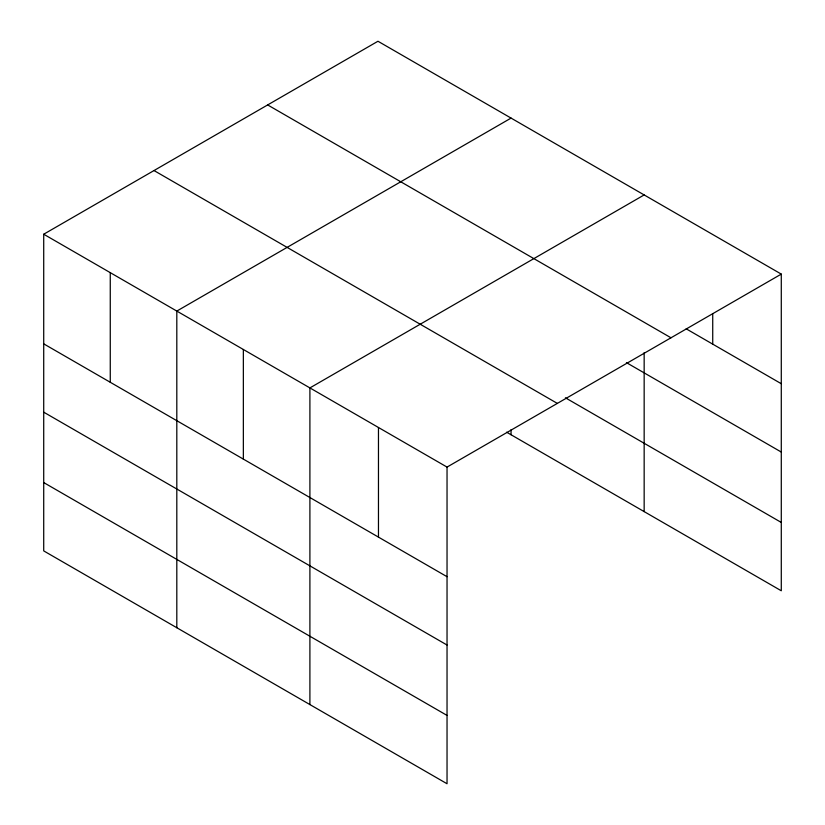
<?xml version="1.0" encoding="UTF-8"?>
<svg xmlns="http://www.w3.org/2000/svg" width="825" height="825" viewBox="0 0 825 825"><rect width="100%" height="100%" fill="white"/><g stroke="black" fill="none" stroke-linecap="round" stroke-linejoin="round"><path stroke-width="1.24" d="M447.037 645.026L447.037 467.084L43.715 234.228L43.715 550.894L447.037 783.75L447.037 645.026L43.715 412.17M506.622 432.197L781.285 590.772L781.285 274.106L377.963 41.25L43.715 234.228M511.067 118.088L176.808 311.077L176.808 627.732M644.16 194.937L309.901 387.915L309.901 704.581M447.037 467.084L781.285 274.106M686.183 328.814L781.285 383.718M267.661 104.93L670.983 337.786M626.412 362.629L781.285 452.048M565.414 397.805L781.285 522.442M154.017 170.548L557.339 403.404M43.715 343.85L447.037 576.706M43.715 482.563L447.037 715.419M712.728 313.541L712.728 344.138M644.16 352.636L644.16 511.603M511.067 429.691L511.067 434.754M378.469 427.505L378.469 537.116M243.354 349.491L243.354 459.113M110.261 272.652L110.261 382.264"/></g></svg>
